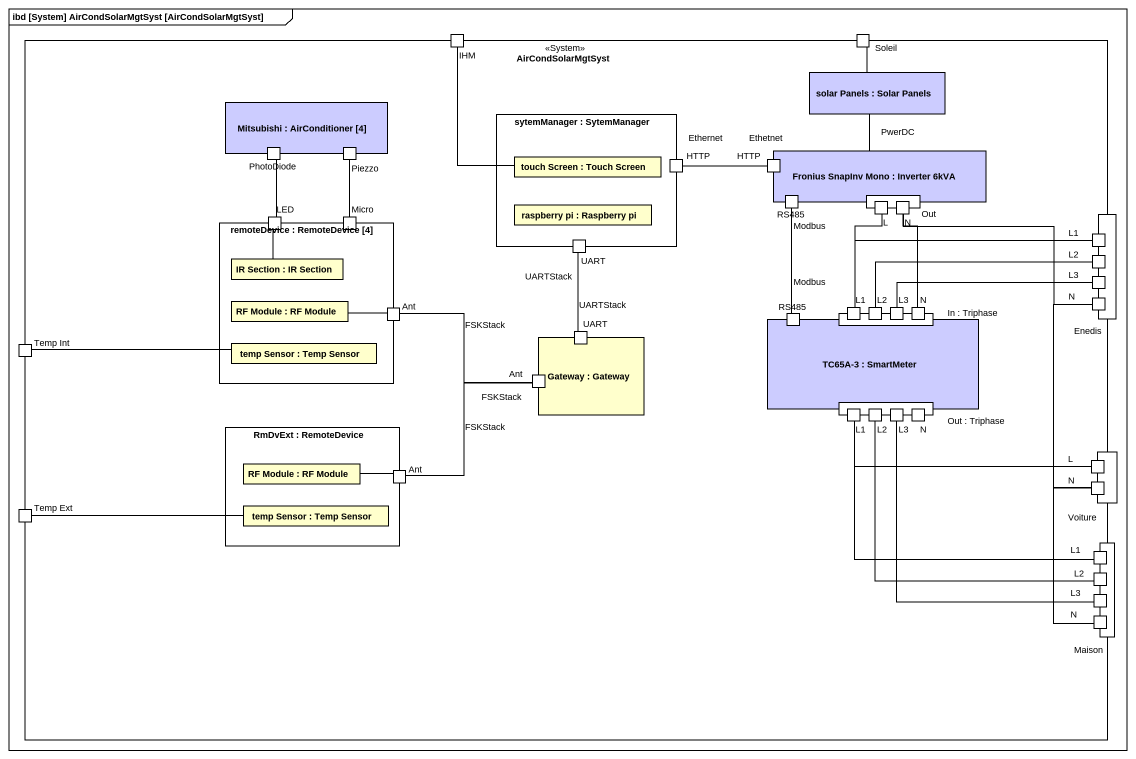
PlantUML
@startuml
mainframe ibd [System] AirCondSolarMgtSyst [AirCondSolarMgtSyst]
rectangle AirCondSolarMgtSyst <<System>> {
  port IHM
  port Soleil
  rectangle "solar Panels : Solar Panels" as solar_Panels #CCCCFF
  rectangle "Mitsubishi : AirConditioner [4]" as Mitsubishi #CCCCFF {
    port PhotoDiode
    port Piezzo
  }
  rectangle "sytemManager : SytemManager" as sytemManager {
    rectangle "touch Screen : Touch Screen" as touch_Screen
    port Ethernet
    rectangle "raspberry pi : Raspberry pi" as raspberry_pi
    port UART
  }
  rectangle "Fronius SnapInv Mono : Inverter 6kVA" as Fronius_SnapInv_Mono #CCCCFF {
    port Ethetnet
    port RS485
    port Out
  }
  port L
  port N
  rectangle "remoteDevice : RemoteDevice [4]" as remoteDevice {
    port LED
    port Micro
    rectangle "IR Section : IR Section" as IR_Section
    rectangle "RF Module : RF Module" as RF_Module
    port Ant
    rectangle "temp Sensor : Temp Sensor" as temp_Sensor
  }
  port L1
  port Enedis
  port L2
  port L3
  rectangle "TC65A-3 : SmartMeter" as TC65A_3 #CCCCFF {
    port "RS485" as RS485_2
    port "In : Triphase" as In_Triphase
    port "Out : Triphase" as Out_Triphase
  }
  port "L1" as L1_2
  port "L2" as L2_2
  port "L3" as L3_2
  port "N" as N_2
  port "N" as N_3
  port "Temp Int" as Temp_Int
  rectangle "Gateway : Gateway" as Gateway {
    port "UART" as UART_2
    port "Ant" as Ant_2
  }
  rectangle "RmDvExt : RemoteDevice" as RmDvExt {
    rectangle "RF Module : RF Module" as RF_Module_2
    port "Ant" as Ant_3
    rectangle "temp Sensor : Temp Sensor" as temp_Sensor_2
  }
  port "L1" as L1_3
  port "L2" as L2_3
  port "L3" as L3_3
  port "N" as N_4
  port "L" as L_2
  port Voiture
  port "Temp Ext" as Temp_Ext
  port "N" as N_5
  port "L1" as L1_4
  port Maison
  port "L2" as L2_4
  port "L3" as L3_4
  port "N" as N_6
}
Soleil -- solar_Panels
solar_Panels -- Fronius_SnapInv_Mono : PwerDC
Piezzo -- Micro
touch_Screen -up- IHM
Ethernet -right- Ethetnet : HTTP\nHTTP
RS485 -- RS485_2 : Modbus\nModbus
L -- L1_2
N -right- N_3
LED -up- PhotoDiode
UART -- UART_2 : UARTStack\nUARTStack
L1 -left- L1_2
IR_Section -up- LED
L2 -left- L2_2
L3 -left- L3_2
Ant -left- RF_Module
Ant -right- Ant_2 : FSKStack
N_2 -up- N
Temp_Int -right- temp_Sensor
Ant_2 -- Ant_3 : FSKStack\nFSKStack
RF_Module_2 -right- Ant_3
L_2 -left- L1_3
Temp_Ext -right- temp_Sensor_2
N_5 -up- N_3
L1_4 -left- L1_3
L2_4 -up- L2_3
L3_4 -up- L3_3
N_6 -up- N_5
@enduml
